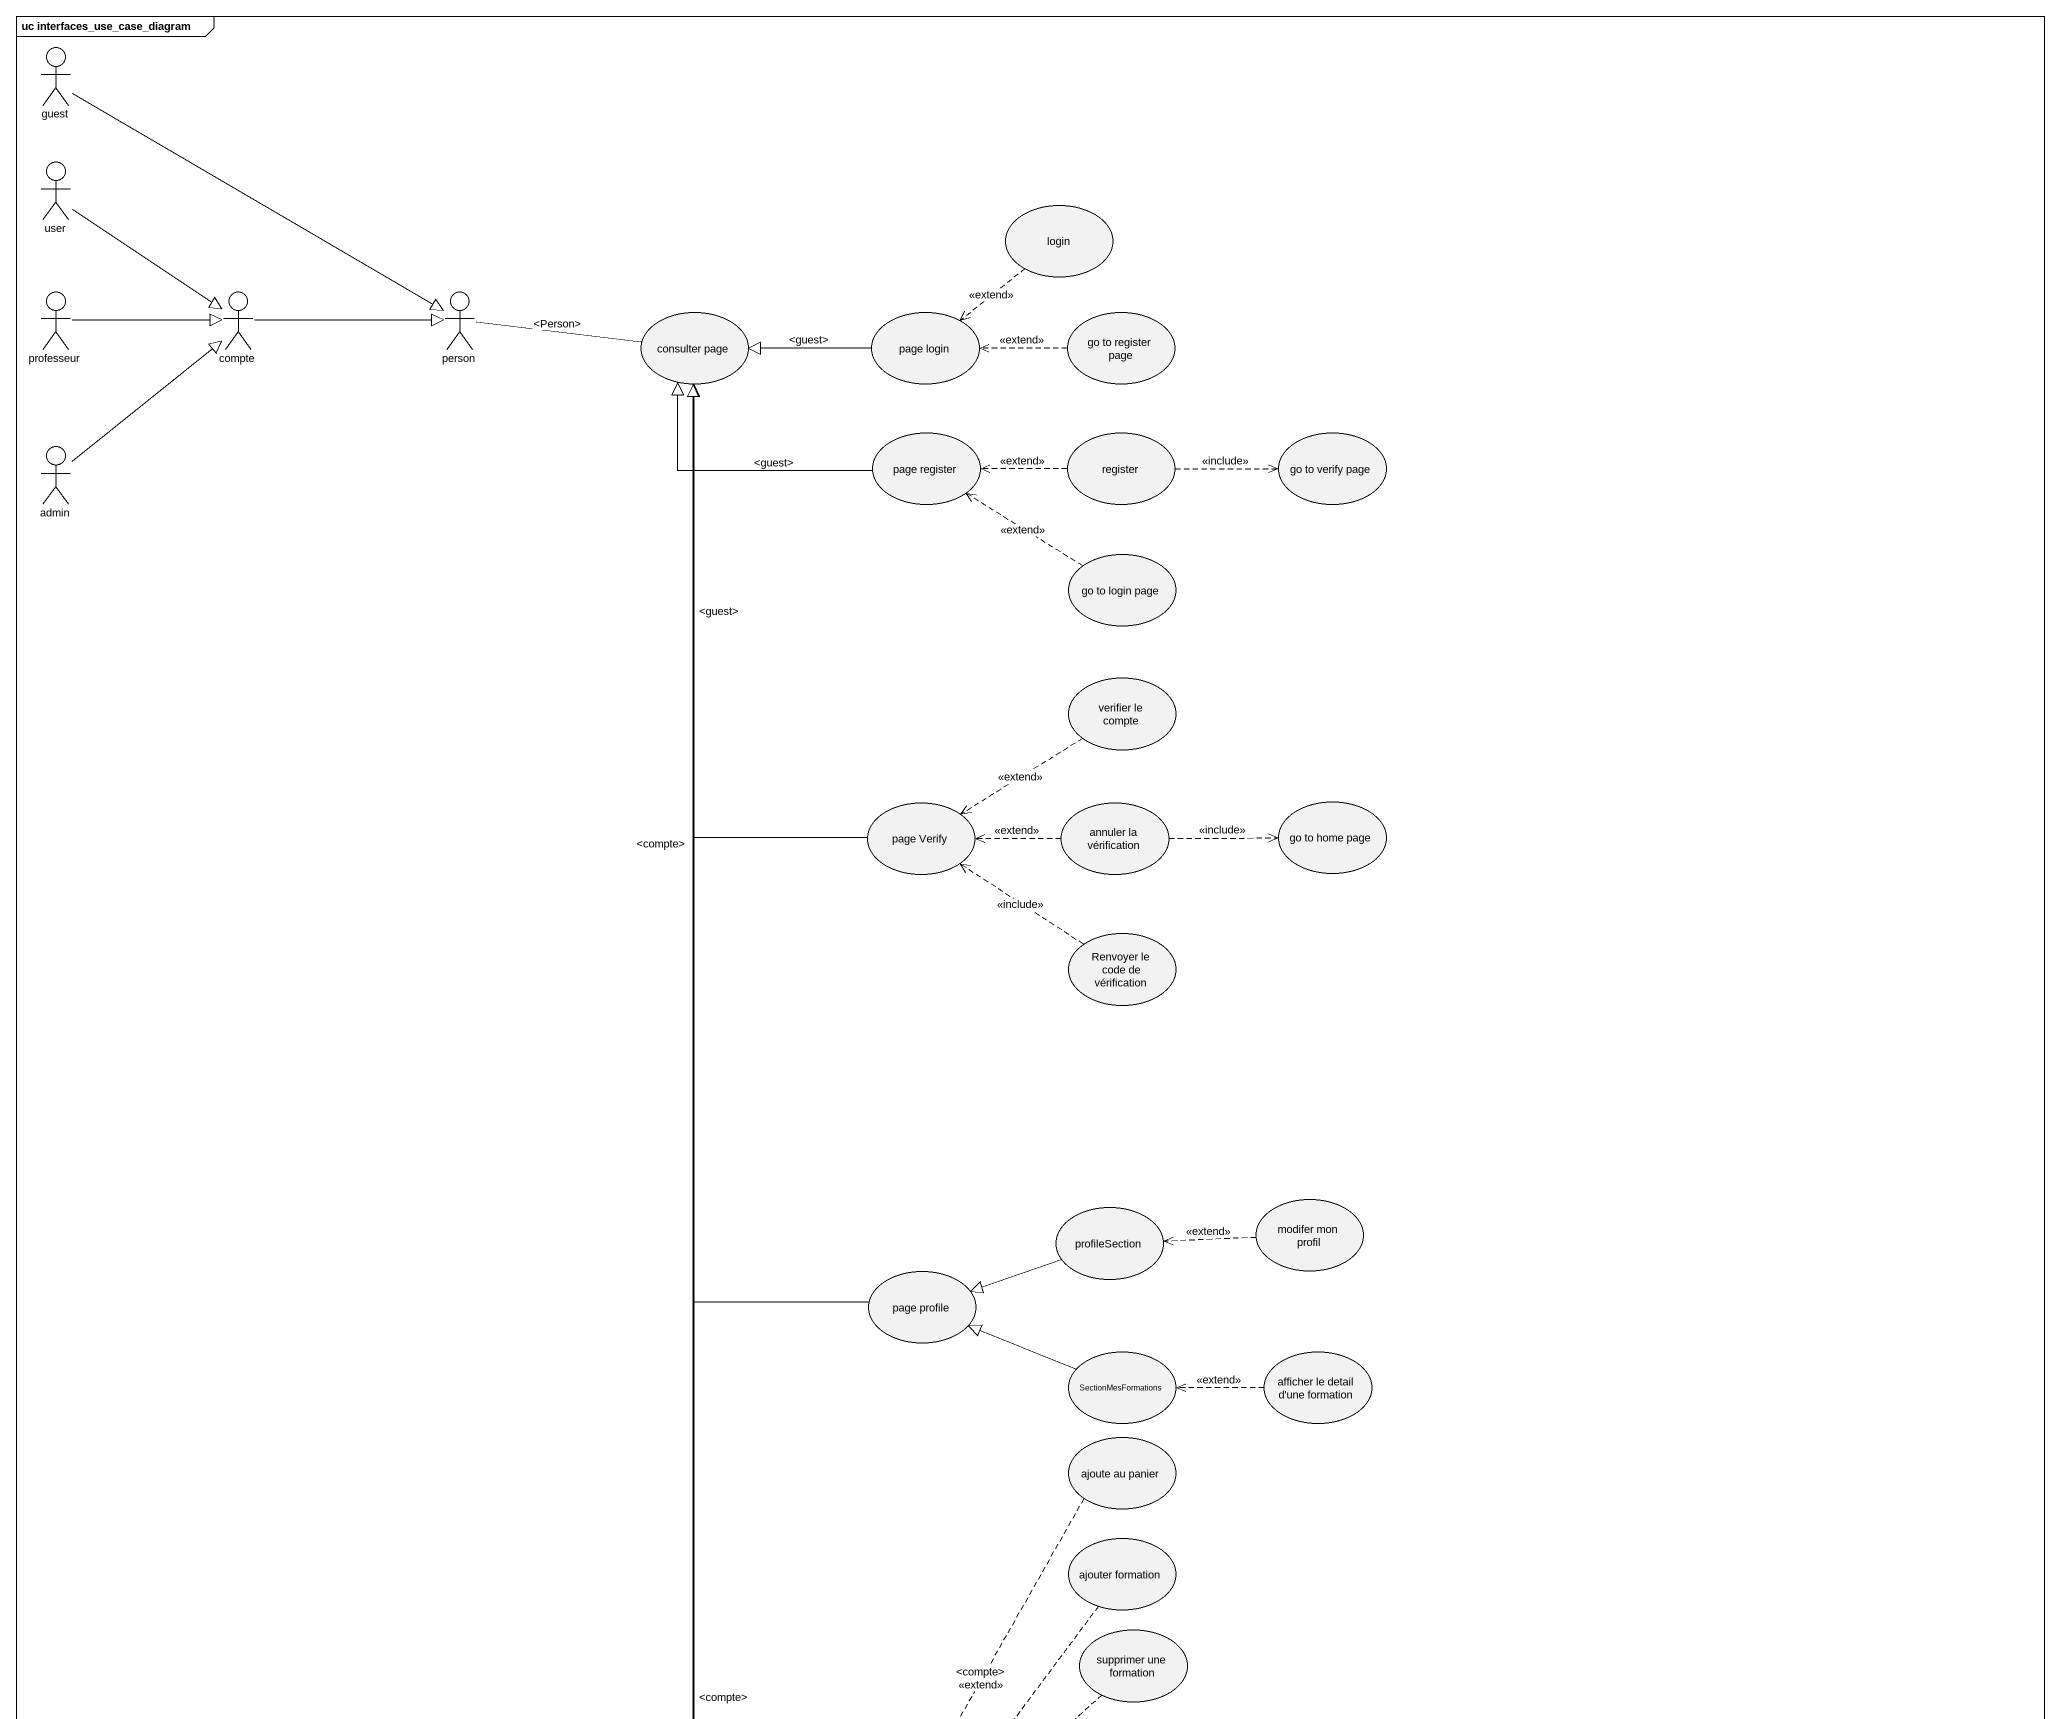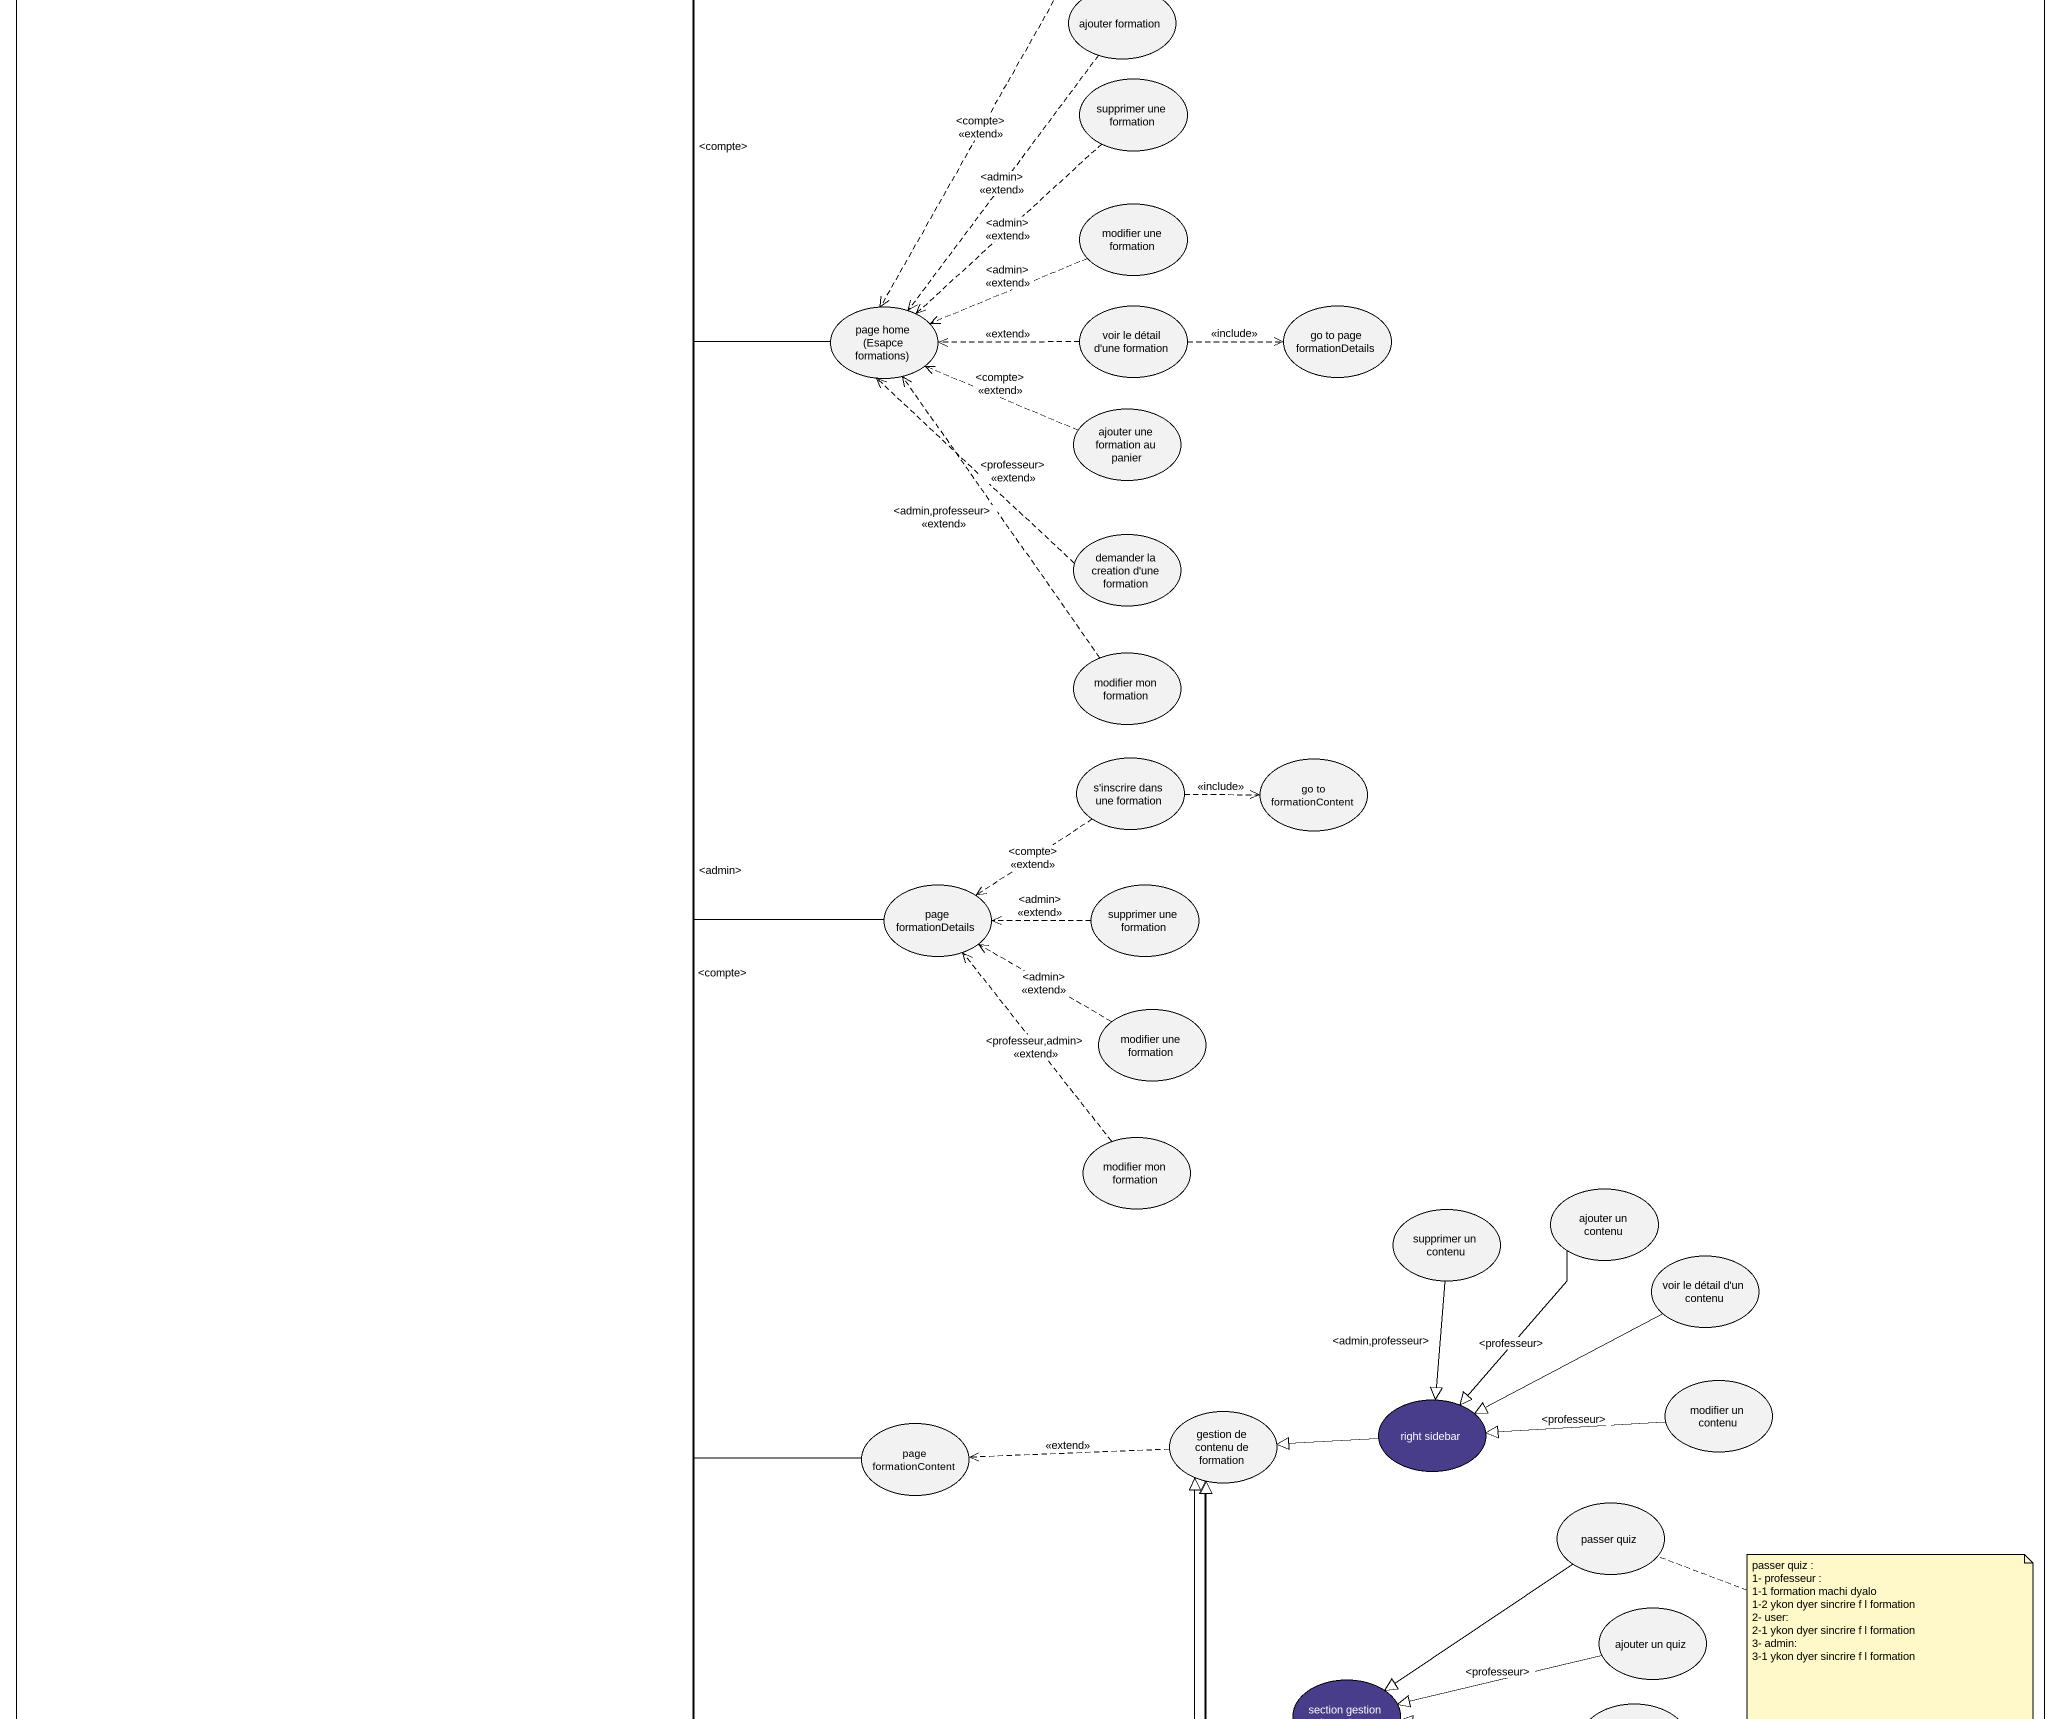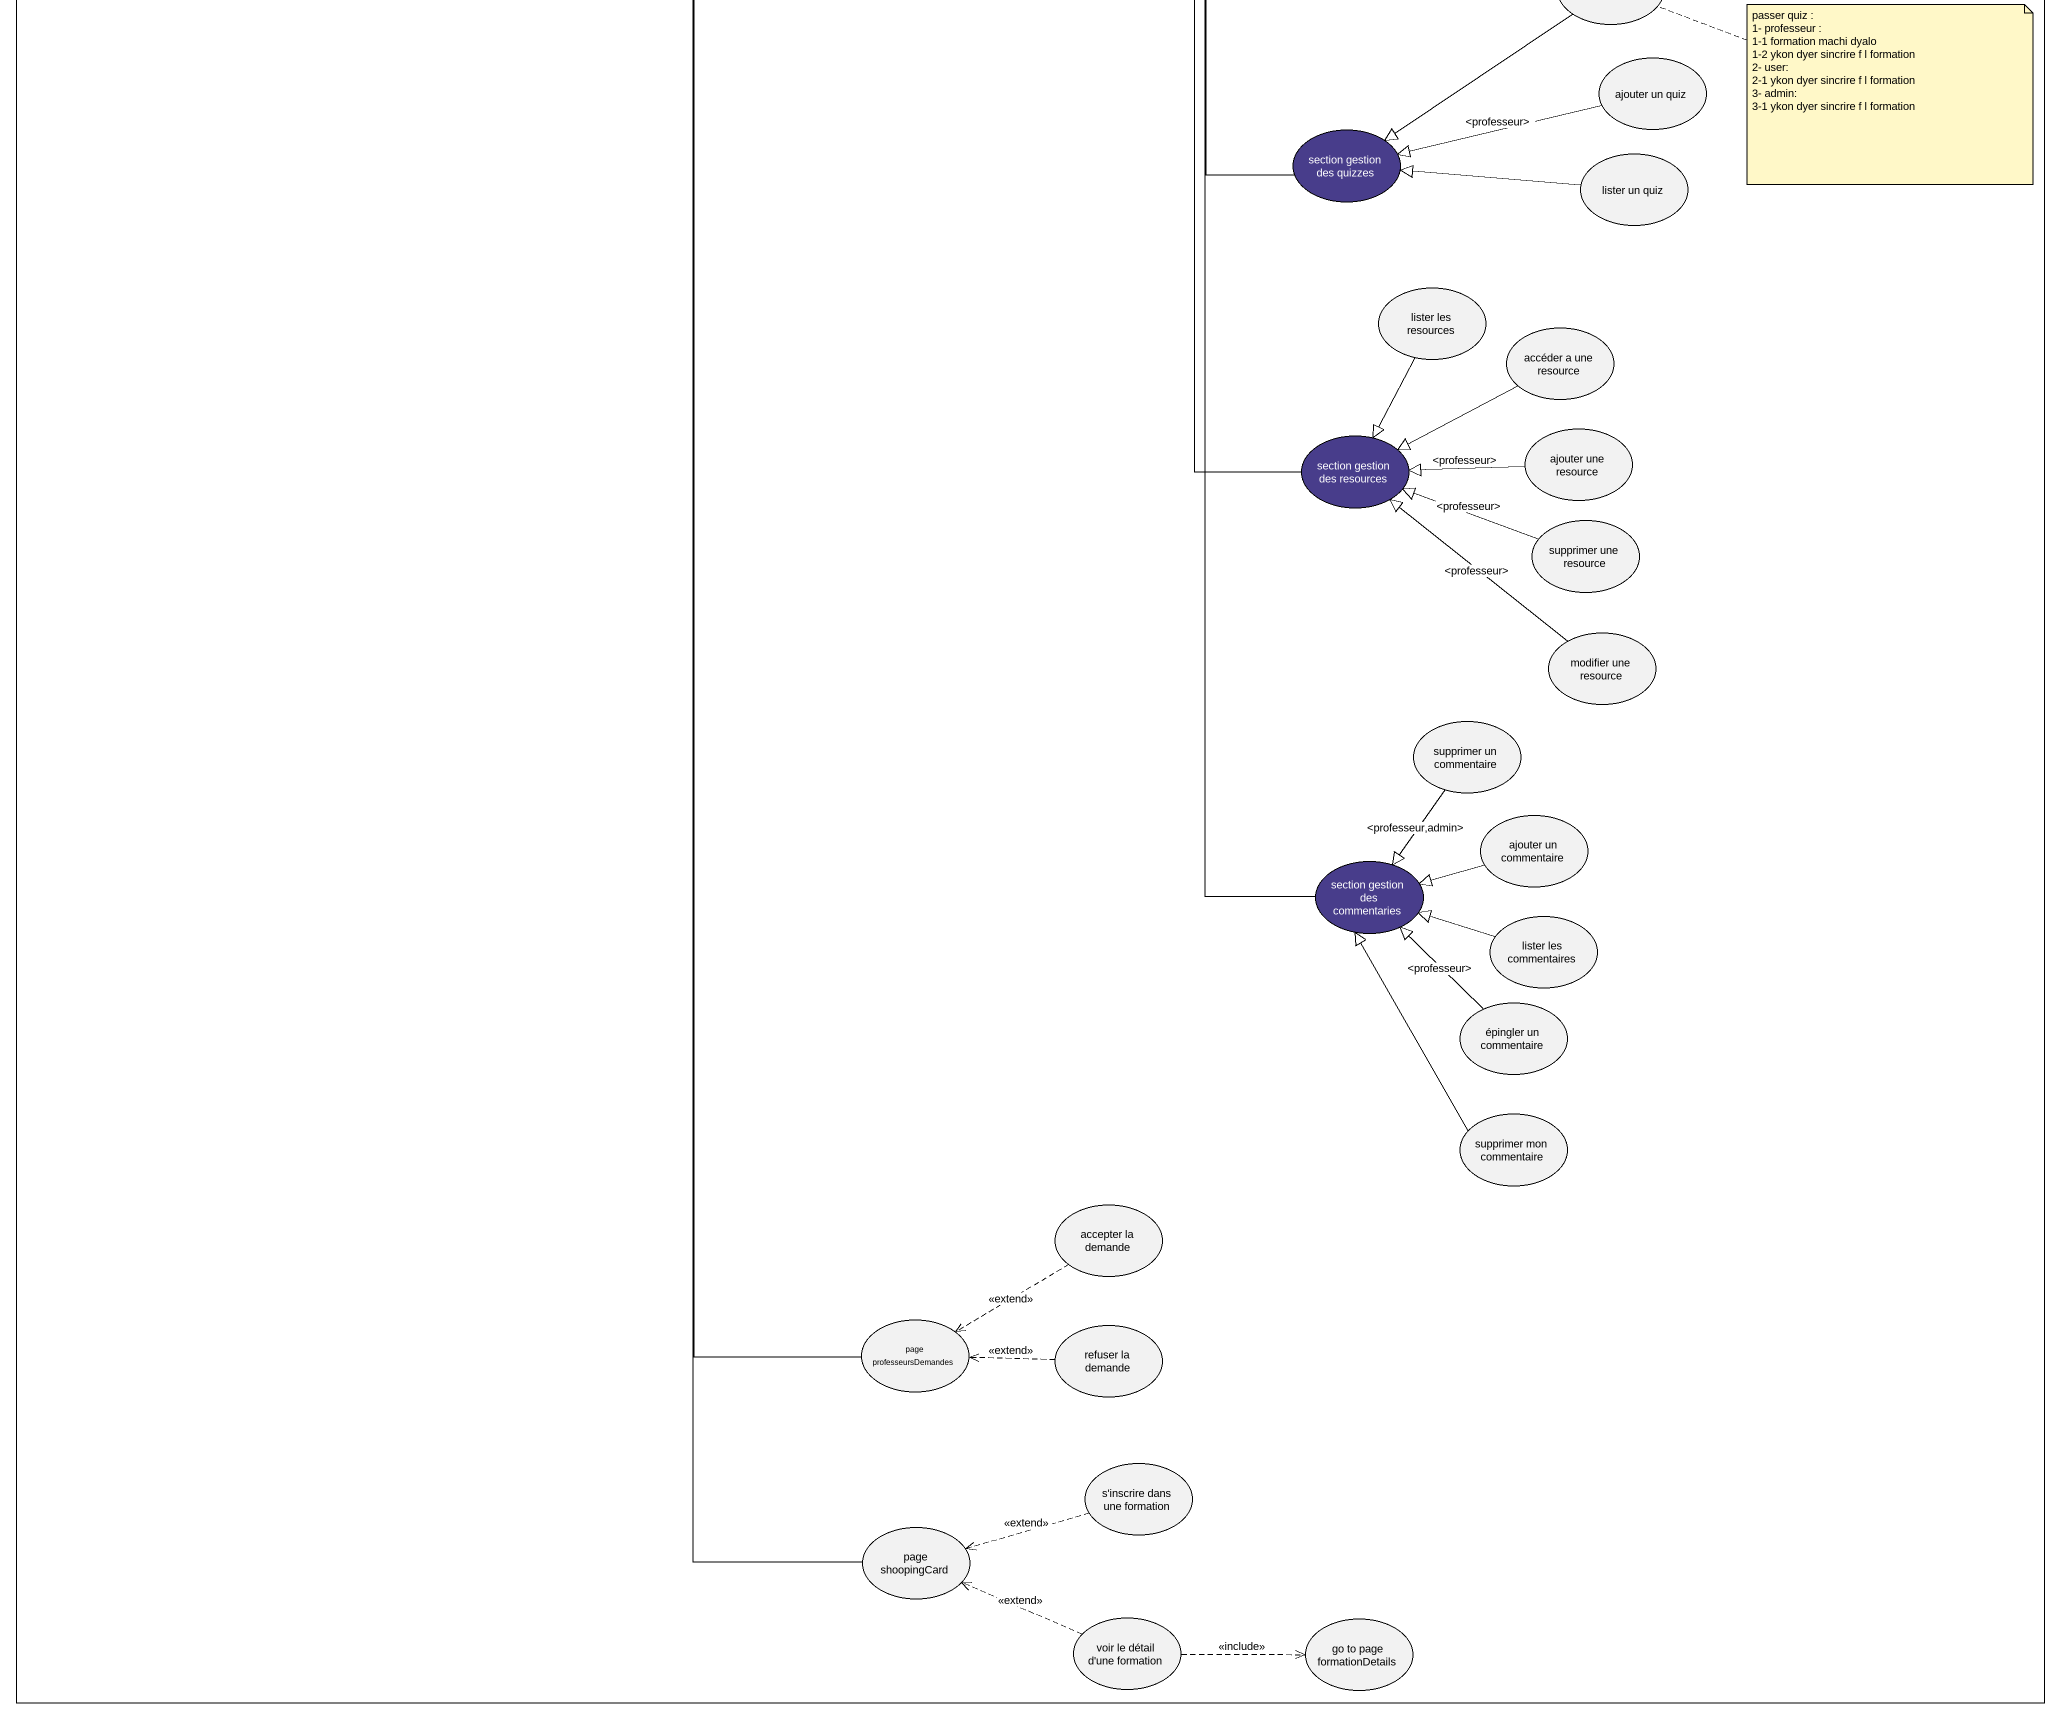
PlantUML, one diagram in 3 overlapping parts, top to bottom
@startuml
mainframe uc interfaces_use_case_diagram
actor guest
actor user
usecase login
actor professeur
actor compte
actor "person" as person_
usecase "consulter page" as consulter_page
usecase "page login" as page_login
usecase "go to register page" as go_to_register_page
actor admin
usecase "page register" as page_register
usecase register
usecase "go to verify page" as go_to_verify_page
usecase "go to login page" as go_to_login_page
usecase "verifier le compte" as verifier_le_compte
usecase "page Verify" as page_Verify
usecase "annuler la vérification" as annuler_la_vérification
usecase "go to home page" as go_to_home_page
usecase "Renvoyer le code de vérification" as Renvoyer_le_code_de
usecase profileSection
usecase "modifer mon profil" as modifer_mon_profil
usecase "page profile" as page_profile
usecase SectionMesFormations
usecase "afficher le detail d'une formation" as afficher_le_detail_d_une
usecase "ajoute au panier" as ajoute_au_panier
usecase "ajouter formation" as ajouter_formation
usecase "supprimer une formation" as supprimer_une_formation
usecase "modifier une formation" as modifier_une_formation
usecase "page home (Esapce formations)" as page_home_Esapce_formations
usecase "voir le détail d'une formation" as voir_le_détail_d_une
usecase "go to page formationDetails" as go_to_page_formationDetails
usecase "ajouter une formation au panier" as ajouter_une_formation_au
usecase "demander la creation d'une formation" as demander_la_creation_d_une
usecase "modifier mon formation" as modifier_mon_formation
usecase "s'inscrire dans une formation" as s_inscrire_dans_une
usecase "go to formationContent" as go_to_formationContent
usecase "page formationDetails" as page_formationDetails
usecase "supprimer une formation" as supprimer_une_formation_2
usecase "modifier une formation" as modifier_une_formation_2
usecase "modifier mon formation" as modifier_mon_formation_2
usecase "ajouter un contenu" as ajouter_un_contenu
usecase "supprimer un contenu" as supprimer_un_contenu
usecase "voir le détail d'un contenu" as voir_le_détail_d_un_contenu
usecase "gestion de contenu de formation" as gestion_de_contenu_de
usecase "right sidebar" as right_sidebar #483D8B
usecase "modifier un contenu" as modifier_un_contenu
usecase "page formationContent" as page_formationContent
usecase "passer quiz" as passer_quiz
usecase "ajouter un quiz" as ajouter_un_quiz
usecase "section gestion des quizzes" as section_gestion_des_quizzes #483D8B
usecase "lister un quiz" as lister_un_quiz
usecase "lister les resources" as lister_les_resources
usecase "accéder a une resource" as accéder_a_une_resource
usecase "ajouter une resource" as ajouter_une_resource
usecase "section gestion des resources" as section_gestion_des #483D8B
usecase "supprimer une resource" as supprimer_une_resource
usecase "modifier une resource" as modifier_une_resource
usecase "supprimer un commentaire" as supprimer_un_commentaire
usecase "ajouter un commentaire" as ajouter_un_commentaire
usecase "section gestion des commentaries" as section_gestion_des_2 #483D8B
usecase "lister les commentaires" as lister_les_commentaires
usecase "épingler un commentaire" as épingler_un_commentaire
usecase "supprimer mon commentaire" as supprimer_mon_commentaire
usecase "accepter la demande" as accepter_la_demande
usecase "page professeursDemandes" as page_professeursDemandes
usecase "refuser la demande" as refuser_la_demande
usecase "s'inscrire dans une formation" as s_inscrire_dans_une_2
usecase "page shoopingCard" as page_shoopingCard
usecase "voir le détail d'une formation" as voir_le_détail_d_une_2
usecase "go to page formationDetails" as go_to_page_formationDetails_2
guest --|> person_
user --|> compte
login ..> page_login : <<extend>>
professeur -right-|> compte
compte -right-|> person_
person_ -right- consulter_page : <Person>
page_login -left-|> consulter_page : <guest>
go_to_register_page .left.> page_login : <<extend>>
admin -up-|> compte
page_register -left-|> consulter_page : <guest>
register .left.> page_register : <<extend>>
register .right.> go_to_verify_page : <<include>>
go_to_login_page .up.> page_register : <<extend>>
verifier_le_compte ..> page_Verify : <<extend>>
page_Verify -up-|> consulter_page : <guest>
annuler_la_vérification .left.> page_Verify : <<extend>>
annuler_la_vérification .right.> go_to_home_page : <<include>>
Renvoyer_le_code_de .up.> page_Verify : <<include>>
profileSection -left-|> page_profile
modifer_mon_profil .left.> profileSection : <<extend>>
page_profile -up-|> consulter_page : <compte>
SectionMesFormations -left-|> page_profile
afficher_le_detail_d_une .left.> SectionMesFormations : <<extend>>
ajoute_au_panier ..> page_home_Esapce_formations : <compte>\n<<extend>>
ajouter_formation ..> page_home_Esapce_formations : <admin>\n<<extend>>
supprimer_une_formation ..> page_home_Esapce_formations : <admin>\n<<extend>>
modifier_une_formation .left.> page_home_Esapce_formations : <admin>\n<<extend>>
page_home_Esapce_formations -up-|> consulter_page
voir_le_détail_d_une .left.> page_home_Esapce_formations : <<extend>>
voir_le_détail_d_une .right.> go_to_page_formationDetails : <<include>>
ajouter_une_formation_au .left.> page_home_Esapce_formations : <compte>\n<<extend>>
demander_la_creation_d_une .up.> page_home_Esapce_formations : <professeur>\n<<extend>>
modifier_mon_formation .up.> page_home_Esapce_formations : <admin,professeur>\n<<extend>>
s_inscrire_dans_une .right.> go_to_formationContent : <<include>>
s_inscrire_dans_une ..> page_formationDetails : <compte>\n<<extend>>
page_formationDetails -up-|> consulter_page
supprimer_une_formation_2 .left.> page_formationDetails : <admin>\n<<extend>>
modifier_une_formation_2 .left.> page_formationDetails : <admin>\n<<extend>>
modifier_mon_formation_2 .up.> page_formationDetails : <professeur,admin>\n<<extend>>
ajouter_un_contenu --|> right_sidebar : <professeur>
supprimer_un_contenu --|> right_sidebar : <admin,professeur>
voir_le_détail_d_un_contenu -left-|> right_sidebar
gestion_de_contenu_de .left.> page_formationContent : <<extend>>
right_sidebar -left-|> gestion_de_contenu_de
modifier_un_contenu -left-|> right_sidebar : <professeur>
page_formationContent -up-|> consulter_page : <compte>
passer_quiz --|> section_gestion_des_quizzes
ajouter_un_quiz -left-|> section_gestion_des_quizzes : <professeur>
section_gestion_des_quizzes -up-|> gestion_de_contenu_de
lister_un_quiz -left-|> section_gestion_des_quizzes
lister_les_resources --|> section_gestion_des
accéder_a_une_resource -left-|> section_gestion_des
ajouter_une_resource -left-|> section_gestion_des : <professeur>
section_gestion_des -up-|> gestion_de_contenu_de
supprimer_une_resource -left-|> section_gestion_des : <professeur>
modifier_une_resource -up-|> section_gestion_des : <professeur>
supprimer_un_commentaire --|> section_gestion_des_2 : <professeur,admin>
ajouter_un_commentaire -left-|> section_gestion_des_2
section_gestion_des_2 -up-|> gestion_de_contenu_de
lister_les_commentaires -left-|> section_gestion_des_2
épingler_un_commentaire -up-|> section_gestion_des_2 : <professeur>
supprimer_mon_commentaire -up-|> section_gestion_des_2
accepter_la_demande .left.> page_professeursDemandes : <<extend>>
page_professeursDemandes -up-|> consulter_page : <admin>
refuser_la_demande .left.> page_professeursDemandes : <<extend>>
s_inscrire_dans_une_2 .left.> page_shoopingCard : <<extend>>
page_shoopingCard -up-|> consulter_page : <compte>
voir_le_détail_d_une_2 .left.> page_shoopingCard : <<extend>>
voir_le_détail_d_une_2 .right.> go_to_page_formationDetails_2 : <<include>>
note right of passer_quiz
  passer quiz :
  1- professeur :
  1-1 formation machi dyalo
  1-2 ykon dyer sincrire f l formation
  2- user:
  2-1 ykon dyer sincrire f l formation
  3- admin:
  3-1 ykon dyer sincrire f l formation
end note
@enduml
